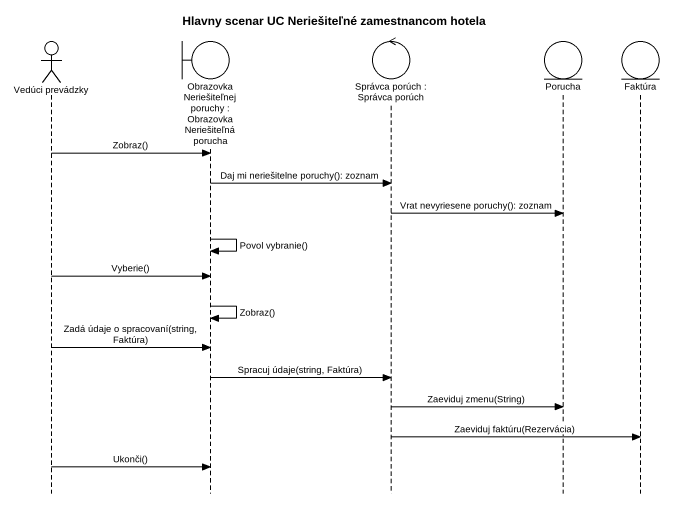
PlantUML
@startuml
title Hlavny scenar UC Neriešiteľné zamestnancom hotela
hide footbox
actor "Vedúci prevádzky" as Vedúci_prevádzky
boundary "Obrazovka Neriešiteľnej poruchy : Obrazovka Neriešiteľná porucha" as Obrazovka_Neriešiteľnej
control "Správca porúch : Správca porúch" as Správca_porúch
entity Porucha
entity Faktúra

Vedúci_prevádzky -> Obrazovka_Neriešiteľnej : Zobraz()
Obrazovka_Neriešiteľnej -> Správca_porúch : Daj mi neriešitelne poruchy(): zoznam
Správca_porúch -> Porucha : Vrat nevyriesene poruchy(): zoznam
Obrazovka_Neriešiteľnej -> Obrazovka_Neriešiteľnej : Povol vybranie()
Vedúci_prevádzky -> Obrazovka_Neriešiteľnej : Vyberie()
Obrazovka_Neriešiteľnej -> Obrazovka_Neriešiteľnej : Zobraz()
Vedúci_prevádzky -> Obrazovka_Neriešiteľnej : Zadá údaje o spracovaní(string, Faktúra)
Obrazovka_Neriešiteľnej -> Správca_porúch : Spracuj údaje(string, Faktúra)
Správca_porúch -> Porucha : Zaeviduj zmenu(String)
Správca_porúch -> Faktúra : Zaeviduj faktúru(Rezervácia)
Vedúci_prevádzky -> Obrazovka_Neriešiteľnej : Ukonči()
@enduml
